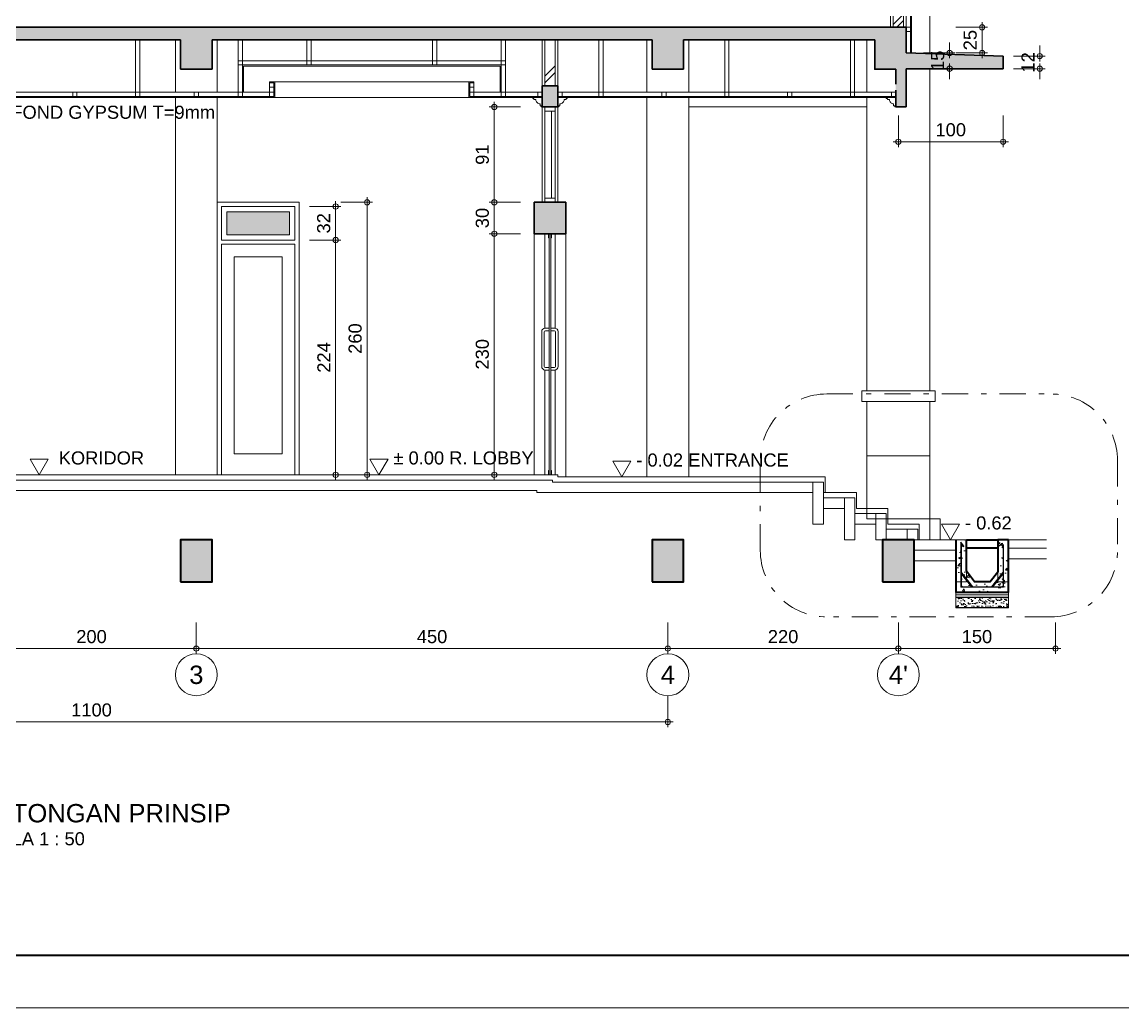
# Model space of a CAD drawing. Header units: millimetres. Extents: x -11 to 1625, y -267 to 180.
# Drawn here: x 1100.28 to 1121.3, y 63 to 81.81 of the extents above; entities that cross this region are included whole.
import ezdxf
from ezdxf.enums import TextEntityAlignment as Align

# ---------------------------------------------------------------- set-up
doc = ezdxf.new("R2010")
doc.units = ezdxf.units.MM
doc.linetypes.add('DASHDOT', pattern=[1, 0.5, -0.25, 0, -0.25])
for name, color, linetype, lineweight in [('ars', 11, 'Continuous', 5), ('ARS DIN', 31, 'Continuous', 5), ('ARSIR BETON', 47, 'Continuous', 5), ('ARSIR WARNA', 43, 'Continuous', 0), ('balok', 111, 'Continuous', 35), ('bata', 5, 'Continuous', 25), ('blk', 1, 'Continuous', 30), ('GRS KOP', 1, 'Continuous', 35), ('kol', 1, 'Continuous', 40), ('kop', 7, 'Continuous', 20), ('kus', 63, 'Continuous', 15), ('lan', 7, 'Continuous', 15), ('not', 7, 'Continuous', 20), ('PARTISI', 190, 'Continuous', 9), ('pla', 213, 'Continuous', 15), ('sol kaca', 9, 'Continuous', 0), ('sol kol', 8, 'Continuous', 0), ('tem', 5, 'Continuous', 20), ('u', 6, 'Continuous', 20)]:
    doc.layers.add(name, color=color, linetype=linetype, lineweight=lineweight)
doc.styles.add('BARU', font='complex.shx')
doc.styles.add('S', font='SIMPLEX', dxfattribs={"width": 1.1})
doc.styles.get("Standard").update_dxf_attribs({"font": 'ARIALUNI.TTF'})
doc.linetypes.add('BATTING', pattern='A,0.0001,-0.1,[134,ltypeshp.shx,S=0.1,R=0,X=-0.1,Y=0],-0.2,[134,ltypeshp.shx,S=0.1,R=180,X=0.1,Y=0],-0.1', length=0.4001)
doc.dimstyles.new('SK 50', dxfattribs={"dimtxt": 0.25, "dimasz": 0.1, "dimexe": 0, "dimexo": 0, "dimgap": 0.1, "dimtad": 1, "dimdec": 0, "dimlfac": 50, "dimzin": 12, "dimdsep": 46, "dimtxsty": 'Standard', "dimblk": 'BULAT', "dimcen": 0.1, "dimclrd": 256, "dimclre": 256, "dimclrt": 256, "dimadec": 0, "dimazin": 3, "dimtfac": 1, "dimtdec": 0, "dimtofl": 0, "dimtmove": 0, "dimatfit": 3, "dimldrblk": 'BULAT', "dimfxl": 0, "dimtolj": 1, "dimtzin": 0, "dimlwd": -1, "dimlwe": -1, "dimarcsym": 0})

# ---------------------------------------------------------------- blocks, each defined once
blk = doc.blocks.new('kop')
at = {"layer": 'GRS KOP'}
blk.add_lwpolyline([(1, 54), (83, 54), (83, 1), (1, 1)], close=True, dxfattribs=at)
at = {"layer": 'kop', "color": 7}
for p, q in [((84, 55), (0, 55)), ((0, 0), (84, 0))]:
    blk.add_line(p, q, dxfattribs=at)
at = {"layer": 'kop', "style": 'BARU', "flags": 4}
for p, height in [((73.8, 5.4), 0.35), ((80.303, 5.382), 0.25), ((73.8, 4.9), 0.35), ((80.303, 4.882), 0.25), ((73.8, 4.4), 0.35), ((80.303, 4.382), 0.25)]:
    blk.add_attdef('-', p, '', height=height, dxfattribs=at)
at = {"layer": 'kop', "flags": 4}
for tag, p in [('AR-00', (78.057, 2.648)), ('00', (81.238, 2.647))]:
    blk.add_attdef(tag, text='', height=0.35, dxfattribs=at).set_placement(p, align=Align.MIDDLE)
blk = doc.blocks.new('BULAT')
for p, q in [((-1, 0), (1, 0)), ((0, -1), (0, 1))]:
    blk.add_line(p, q)
blk.add_circle((0, 0), 0.5)
blk = doc.blocks.new('*D1588')
at = {"layer": 'Defpoints', "color": 0, "ltscale": 0.15}
for p in [(1099.609, 70.358), (1103.609, 70.358), (1103.609, 69.858)]:
    blk.add_point(p, dxfattribs=at)
at = {"layer": 'u', "ltscale": 0.15}
for p, q in [((1099.609, 70.358), (1099.609, 69.858)), ((1103.609, 70.358), (1103.609, 69.858)), ((1099.709, 69.858), (1103.509, 69.858))]:
    blk.add_line(p, q, dxfattribs=at)
at = {"layer": 'u', "ltscale": 0.15, "xscale": 0.1, "yscale": 0.1, "zscale": 0.1, "rotation": 180}
blk.add_blockref('BULAT', (1099.609, 69.858), dxfattribs=at)
at = {"layer": 'u', "ltscale": 0.15, "xscale": 0.1, "yscale": 0.1, "zscale": 0.1}
blk.add_blockref('BULAT', (1103.609, 69.858), dxfattribs=at)
at = {"layer": 'u', "ltscale": 0.15, "insert": (1101.609, 70.085), "char_height": 0.25, "attachment_point": 5}
blk.add_mtext('\\A1;200', dxfattribs=at)
blk = doc.blocks.new('*D1590')
at = {"layer": 'Defpoints', "color": 0, "ltscale": 0.15}
for p in [(1112.609, 70.358), (1117.009, 70.358), (1117.009, 69.858)]:
    blk.add_point(p, dxfattribs=at)
at = {"layer": 'u', "ltscale": 0.15}
for p, q in [((1112.609, 70.358), (1112.609, 69.858)), ((1117.009, 70.358), (1117.009, 69.858)), ((1112.709, 69.858), (1116.909, 69.858))]:
    blk.add_line(p, q, dxfattribs=at)
at = {"layer": 'u', "ltscale": 0.15, "xscale": 0.1, "yscale": 0.1, "zscale": 0.1, "rotation": 180}
blk.add_blockref('BULAT', (1112.609, 69.858), dxfattribs=at)
at = {"layer": 'u', "ltscale": 0.15, "xscale": 0.1, "yscale": 0.1, "zscale": 0.1}
blk.add_blockref('BULAT', (1117.009, 69.858), dxfattribs=at)
at = {"layer": 'u', "ltscale": 0.15, "insert": (1114.809, 70.085), "char_height": 0.25, "attachment_point": 5}
blk.add_mtext('\\A1;220', dxfattribs=at)
blk = doc.blocks.new('*D1591')
at = {"layer": 'Defpoints', "color": 0, "ltscale": 0.15}
for p in [(1103.609, 70.358), (1112.609, 70.358), (1112.609, 69.858)]:
    blk.add_point(p, dxfattribs=at)
at = {"layer": 'u', "ltscale": 0.15}
for p, q in [((1103.609, 70.358), (1103.609, 69.858)), ((1112.609, 70.358), (1112.609, 69.858)), ((1103.709, 69.858), (1112.509, 69.858))]:
    blk.add_line(p, q, dxfattribs=at)
at = {"layer": 'u', "ltscale": 0.15, "xscale": 0.1, "yscale": 0.1, "zscale": 0.1, "rotation": 180}
blk.add_blockref('BULAT', (1103.609, 69.858), dxfattribs=at)
at = {"layer": 'u', "ltscale": 0.15, "xscale": 0.1, "yscale": 0.1, "zscale": 0.1}
blk.add_blockref('BULAT', (1112.609, 69.858), dxfattribs=at)
at = {"layer": 'u', "ltscale": 0.15, "insert": (1108.109, 70.085), "char_height": 0.25, "attachment_point": 5}
blk.add_mtext('\\A1;450', dxfattribs=at)
blk = doc.blocks.new('*D1592')
at = {"layer": 'Defpoints', "color": 0, "ltscale": 0.15}
for p in [(1090.609, 68.958), (1112.609, 68.958), (1112.609, 68.458)]:
    blk.add_point(p, dxfattribs=at)
at = {"layer": 'u', "ltscale": 0.15}
for p, q in [((1090.609, 68.958), (1090.609, 68.458)), ((1112.609, 68.958), (1112.609, 68.458)), ((1090.709, 68.458), (1112.509, 68.458))]:
    blk.add_line(p, q, dxfattribs=at)
at = {"layer": 'u', "ltscale": 0.15, "xscale": 0.1, "yscale": 0.1, "zscale": 0.1, "rotation": 180}
blk.add_blockref('BULAT', (1090.609, 68.458), dxfattribs=at)
at = {"layer": 'u', "ltscale": 0.15, "xscale": 0.1, "yscale": 0.1, "zscale": 0.1}
blk.add_blockref('BULAT', (1112.609, 68.458), dxfattribs=at)
at = {"layer": 'u', "ltscale": 0.15, "insert": (1101.609, 68.685), "char_height": 0.25, "attachment_point": 5}
blk.add_mtext('\\A1;1100', dxfattribs=at)
blk = doc.blocks.new('PEIL')
blk.add_lwpolyline([(-0.188, 0.325), (0.188, 0.325), (0, 0)], close=True)
at = {"style": 'S', "width": 1.1, "flags": 4}
blk.add_attdef('CAT', (0.265, 0.036), '', height=0.2, dxfattribs=at)
blk = doc.blocks.new('PEILA')
blk.add_lwpolyline([(-0.188, -0.325), (0.188, -0.325), (0, 0)], close=True)
at = {"style": 'S', "width": 1.1, "flags": 4}
blk.add_attdef('CAT', (0.265, -0.289), '', height=0.2, dxfattribs=at)
blk = doc.blocks.new('Ndtpd')
blk.add_line((0.747, 0), (-0.747, 0))
blk.add_circle((0, 0), 0.747)
at = {"flags": 4}
for tag, height, p in [('NO', 0.5, (0, 0.148)), ('NOLBR', 0.3, (0, -0.398))]:
    blk.add_attdef(tag, text='', height=height, dxfattribs=at).set_placement(p, align=Align.CENTER)
for tag, p, height in [('NDTPD', (1.516, 0.148), 0.5), ('SKALA', (1.523, -0.398), 0.3)]:
    blk.add_attdef(tag, p, '', height=height, dxfattribs=at)
blk = doc.blocks.new('NAV')
blk.add_circle((0, -0.4), 0.4)
at = {"style": 'S', "width": 0.75, "flags": 4}
blk.add_attdef('AV', text='', height=0.3, dxfattribs=at).set_placement((0, -0.4), align=Align.MIDDLE)
blk = doc.blocks.new('*D1543')
at = {"layer": 'Defpoints', "color": 0, "ltscale": 0.15}
for p in [(1117.009, 70.358), (1120.009, 70.358), (1120.009, 69.858)]:
    blk.add_point(p, dxfattribs=at)
at = {"layer": 'u', "ltscale": 0.15}
for p, q in [((1117.009, 70.358), (1117.009, 69.858)), ((1120.009, 70.358), (1120.009, 69.858)), ((1117.109, 69.858), (1119.909, 69.858))]:
    blk.add_line(p, q, dxfattribs=at)
at = {"layer": 'u', "ltscale": 0.15, "xscale": 0.1, "yscale": 0.1, "zscale": 0.1, "rotation": 180}
blk.add_blockref('BULAT', (1117.009, 69.858), dxfattribs=at)
at = {"layer": 'u', "ltscale": 0.15, "xscale": 0.1, "yscale": 0.1, "zscale": 0.1}
blk.add_blockref('BULAT', (1120.009, 69.858), dxfattribs=at)
at = {"layer": 'u', "ltscale": 0.15, "insert": (1118.509, 70.085), "char_height": 0.25, "attachment_point": 5}
blk.add_mtext('\\A1;150', dxfattribs=at)
blk = doc.blocks.new('*D1552')
at = {"layer": 'Defpoints', "color": 0, "ltscale": 0.15}
for p in [(1117.009, 80.028), (1119.009, 80.028), (1117.009, 79.528)]:
    blk.add_point(p, dxfattribs=at)
at = {"layer": 'u', "ltscale": 0.15}
for p, q in [((1117.009, 80.028), (1117.009, 79.528)), ((1119.009, 80.028), (1119.009, 79.528)), ((1118.909, 79.528), (1117.109, 79.528))]:
    blk.add_line(p, q, dxfattribs=at)
at = {"layer": 'u', "ltscale": 0.15, "xscale": 0.1, "yscale": 0.1, "zscale": 0.1, "rotation": 180}
blk.add_blockref('BULAT', (1117.009, 79.528), dxfattribs=at)
at = {"layer": 'u', "ltscale": 0.15, "xscale": 0.1, "yscale": 0.1, "zscale": 0.1}
blk.add_blockref('BULAT', (1119.009, 79.528), dxfattribs=at)
at = {"layer": 'u', "ltscale": 0.15, "insert": (1118.009, 79.756), "char_height": 0.25, "attachment_point": 5}
blk.add_mtext('\\A1;100', dxfattribs=at)
blk = doc.blocks.new('*D1553')
at = {"layer": 'Defpoints', "color": 0, "ltscale": 0.15}
for p in [(1119.209, 81.163), (1119.209, 80.923), (1119.709, 80.923)]:
    blk.add_point(p, dxfattribs=at)
at = {"layer": 'u', "ltscale": 0.15}
for p, q in [((1119.709, 81.263), (1119.709, 81.363)), ((1119.209, 81.163), (1119.709, 81.163)), ((1119.209, 80.923), (1119.709, 80.923)), ((1119.709, 80.823), (1119.709, 80.723))]:
    blk.add_line(p, q, dxfattribs=at)
at = {"layer": 'u', "ltscale": 0.15, "xscale": 0.1, "yscale": 0.1, "zscale": 0.1}
for p, rotation in [((1119.709, 81.163), 270), ((1119.709, 80.923), 90)]:
    blk.add_blockref('BULAT', p, dxfattribs=dict(at, rotation=rotation))
at = {"layer": 'u', "ltscale": 0.15, "insert": (1119.484, 81.043), "char_height": 0.25, "attachment_point": 5, "rotation": 90}
blk.add_mtext('\\A1;12', dxfattribs=at)
blk = doc.blocks.new('*D1561')
at = {"layer": 'Defpoints', "color": 0, "ltscale": 0.15}
for p in [(1109.797, 77.773), (1109.297, 73.173), (1109.797, 73.173)]:
    blk.add_point(p, dxfattribs=at)
at = {"layer": 'u', "ltscale": 0.15}
for p, q in [((1109.797, 77.773), (1109.297, 77.773)), ((1109.297, 77.673), (1109.297, 73.273)), ((1109.797, 73.173), (1109.297, 73.173))]:
    blk.add_line(p, q, dxfattribs=at)
at = {"layer": 'u', "ltscale": 0.15, "xscale": 0.1, "yscale": 0.1, "zscale": 0.1}
for p, rotation in [((1109.297, 77.773), 90), ((1109.297, 73.173), 270)]:
    blk.add_blockref('BULAT', p, dxfattribs=dict(at, rotation=rotation))
at = {"layer": 'u', "ltscale": 0.15, "insert": (1109.069, 75.473), "char_height": 0.25, "attachment_point": 5, "rotation": 90}
blk.add_mtext('\\A1;230', dxfattribs=at)
blk = doc.blocks.new('*D1562')
at = {"layer": 'Defpoints', "color": 0, "ltscale": 0.15}
for p in [(1109.797, 78.373), (1109.297, 77.773), (1109.797, 77.773)]:
    blk.add_point(p, dxfattribs=at)
at = {"layer": 'u', "ltscale": 0.15}
for p, q in [((1109.797, 78.373), (1109.297, 78.373)), ((1109.297, 78.273), (1109.297, 77.873)), ((1109.797, 77.773), (1109.297, 77.773))]:
    blk.add_line(p, q, dxfattribs=at)
at = {"layer": 'u', "ltscale": 0.15, "xscale": 0.1, "yscale": 0.1, "zscale": 0.1}
for p, rotation in [((1109.297, 78.373), 90), ((1109.297, 77.773), 270)]:
    blk.add_blockref('BULAT', p, dxfattribs=dict(at, rotation=rotation))
at = {"layer": 'u', "ltscale": 0.15, "insert": (1109.069, 78.073), "char_height": 0.25, "attachment_point": 5, "rotation": 90}
blk.add_mtext('\\A1;30', dxfattribs=at)
blk = doc.blocks.new('*D1563')
at = {"layer": 'Defpoints', "color": 0, "ltscale": 0.15}
for p in [(1109.797, 80.193), (1109.297, 78.373), (1109.797, 78.373)]:
    blk.add_point(p, dxfattribs=at)
at = {"layer": 'u', "ltscale": 0.15}
for p, q in [((1109.797, 80.193), (1109.297, 80.193)), ((1109.297, 80.093), (1109.297, 78.473)), ((1109.797, 78.373), (1109.297, 78.373))]:
    blk.add_line(p, q, dxfattribs=at)
at = {"layer": 'u', "ltscale": 0.15, "xscale": 0.1, "yscale": 0.1, "zscale": 0.1}
for p, rotation in [((1109.297, 80.193), 90), ((1109.297, 78.373), 270)]:
    blk.add_blockref('BULAT', p, dxfattribs=dict(at, rotation=rotation))
at = {"layer": 'u', "ltscale": 0.15, "insert": (1109.069, 79.283), "char_height": 0.25, "attachment_point": 5, "rotation": 90}
blk.add_mtext('\\A1;91', dxfattribs=at)
blk = doc.blocks.new('*D1564')
at = {"layer": 'Defpoints', "color": 0, "ltscale": 0.15}
for p in [(1118.108, 81.713), (1118.108, 81.223), (1118.608, 81.223)]:
    blk.add_point(p, dxfattribs=at)
at = {"layer": 'u', "ltscale": 0.15}
for p, q in [((1118.108, 81.713), (1118.608, 81.713)), ((1118.608, 81.613), (1118.608, 81.323)), ((1118.108, 81.223), (1118.608, 81.223))]:
    blk.add_line(p, q, dxfattribs=at)
at = {"layer": 'u', "ltscale": 0.15, "xscale": 0.1, "yscale": 0.1, "zscale": 0.1}
for p, rotation in [((1118.608, 81.713), 90), ((1118.608, 81.223), 270)]:
    blk.add_blockref('BULAT', p, dxfattribs=dict(at, rotation=rotation))
at = {"layer": 'u', "ltscale": 0.15, "insert": (1118.381, 81.468), "char_height": 0.25, "attachment_point": 5, "rotation": 90}
blk.add_mtext('\\A1;25', dxfattribs=at)
blk = doc.blocks.new('*D1570')
at = {"layer": 'Defpoints', "color": 0, "ltscale": 0.15}
for p in [(1105.769, 77.653), (1105.769, 73.173), (1106.269, 73.173)]:
    blk.add_point(p, dxfattribs=at)
at = {"layer": 'u', "ltscale": 0.15}
for p, q in [((1105.769, 77.653), (1106.269, 77.653)), ((1106.269, 77.553), (1106.269, 73.273)), ((1105.769, 73.173), (1106.269, 73.173))]:
    blk.add_line(p, q, dxfattribs=at)
at = {"layer": 'u', "ltscale": 0.15, "xscale": 0.1, "yscale": 0.1, "zscale": 0.1}
for p, rotation in [((1106.269, 77.653), 90), ((1106.269, 73.173), 270)]:
    blk.add_blockref('BULAT', p, dxfattribs=dict(at, rotation=rotation))
at = {"layer": 'u', "ltscale": 0.15, "insert": (1106.044, 75.413), "char_height": 0.25, "attachment_point": 5, "rotation": 90}
blk.add_mtext('\\A1;224', dxfattribs=at)
blk = doc.blocks.new('*D1571')
at = {"layer": 'Defpoints', "color": 0, "ltscale": 0.15}
for p in [(1105.769, 78.293), (1105.769, 77.653), (1106.269, 77.653)]:
    blk.add_point(p, dxfattribs=at)
at = {"layer": 'u', "ltscale": 0.15}
for p, q in [((1105.769, 78.293), (1106.269, 78.293)), ((1106.269, 78.193), (1106.269, 77.753)), ((1105.769, 77.653), (1106.269, 77.653))]:
    blk.add_line(p, q, dxfattribs=at)
at = {"layer": 'u', "ltscale": 0.15, "xscale": 0.1, "yscale": 0.1, "zscale": 0.1}
for p, rotation in [((1106.269, 78.293), 90), ((1106.269, 77.653), 270)]:
    blk.add_blockref('BULAT', p, dxfattribs=dict(at, rotation=rotation))
at = {"layer": 'u', "ltscale": 0.15, "insert": (1106.042, 77.973), "char_height": 0.25, "attachment_point": 5, "rotation": 90}
blk.add_mtext('\\A1;32', dxfattribs=at)
blk = doc.blocks.new('*D1572')
at = {"layer": 'Defpoints', "color": 0, "ltscale": 0.15}
for p in [(1106.369, 78.373), (1106.369, 73.173), (1106.869, 73.173)]:
    blk.add_point(p, dxfattribs=at)
at = {"layer": 'u', "ltscale": 0.15}
for p, q in [((1106.369, 78.373), (1106.869, 78.373)), ((1106.869, 78.273), (1106.869, 73.273)), ((1106.369, 73.173), (1106.869, 73.173))]:
    blk.add_line(p, q, dxfattribs=at)
at = {"layer": 'u', "ltscale": 0.15, "xscale": 0.1, "yscale": 0.1, "zscale": 0.1}
for p, rotation in [((1106.869, 78.373), 90), ((1106.869, 73.173), 270)]:
    blk.add_blockref('BULAT', p, dxfattribs=dict(at, rotation=rotation))
at = {"layer": 'u', "ltscale": 0.15, "insert": (1106.642, 75.773), "char_height": 0.25, "attachment_point": 5, "rotation": 90}
blk.add_mtext('\\A1;260', dxfattribs=at)
blk = doc.blocks.new('*D1584')
at = {"layer": 'Defpoints', "color": 0, "ltscale": 0.15}
for p in [(1117.487, 81.223), (1117.487, 80.923), (1117.987, 80.923)]:
    blk.add_point(p, dxfattribs=at)
at = {"layer": 'u', "ltscale": 0.15}
for p, q in [((1117.987, 81.323), (1117.987, 81.423)), ((1117.487, 81.223), (1117.987, 81.223)), ((1117.487, 80.923), (1117.987, 80.923)), ((1117.987, 80.823), (1117.987, 80.723))]:
    blk.add_line(p, q, dxfattribs=at)
at = {"layer": 'u', "ltscale": 0.15, "xscale": 0.1, "yscale": 0.1, "zscale": 0.1}
for p, rotation in [((1117.987, 81.223), 270), ((1117.987, 80.923), 90)]:
    blk.add_blockref('BULAT', p, dxfattribs=dict(at, rotation=rotation))
at = {"layer": 'u', "ltscale": 0.15, "insert": (1117.76, 81.073), "char_height": 0.25, "attachment_point": 5, "rotation": 90}
blk.add_mtext('\\A1;15', dxfattribs=at)

msp = doc.modelspace()

# ---------------------------------------------------------------- hatches: boundary and pattern name
at = {"layer": 'ars'}
h = msp.add_hatch(dxfattribs=at)
h.set_pattern_fill('TEMBOK', color=256, scale=0.5)
h.set_pattern_definition([(45, (1089.01777, -17.5448), (-0.3535534, 0.3535534), []), (45, (1089.14277, -17.5448), (-0.3535534, 0.3535534), [])])
h.paths.add_polyline_path([(1116.9093291, 81.7132273), (1116.9093291, 88.1332273), (1117.1093291, 88.1332273), (1117.1093291, 81.7132273)])
h = msp.add_hatch(dxfattribs=at)
h.set_pattern_fill('TEMBOK', color=256, scale=0.5)
h.set_pattern_definition([(45, (1082.36777, -17.8248), (-0.3535534, 0.3535534), []), (45, (1082.49277, -17.8248), (-0.3535534, 0.3535534), [])])
h.paths.add_polyline_path([(1110.4593291, 81.3332273), (1110.2593291, 81.3332273), (1110.2593291, 80.5932273), (1110.4593291, 80.5932273)])
at = {"layer": 'ARS DIN'}
h = msp.add_hatch(dxfattribs=at)
h.set_pattern_fill('_USER', color=256, scale=1.2, style=0, double=1, pattern_type=0)
h.set_pattern_definition([(0, (1117.6093, 72.3332), (0, 1.2), []), (90, (1117.6093, 72.3332), (-1.2, 7e-17), [])])
h.paths.add_polyline_path([(1117.6093291, 74.5732273), (1116.4093291, 74.5732273), (1116.4093291, 72.3332273), (1117.6093291, 72.3332273)])
at = {"layer": 'ARSIR BETON'}
h = msp.add_hatch(dxfattribs=at)
h.set_pattern_fill('AR-CONC', color=256, scale=0.0025, style=0)
h.set_pattern_definition([(50, (867.22863, -1.53525), (0.4554469, -0.0398464), [0.04762345, -0.523858]), (355, (867.22863, -1.53525), (-0.0881042, 0.4776261), [0.0380988, -0.4190864]), (100.451, (867.2666, -1.53857), (0.3673443, 0.4377775), [0.0404737, -0.44521055]), (46.1842, (867.22863, -1.40826), (0.6776756, -0.1051024), [0.0714352, -0.785787]), (96.6356, (867.2851, -1.417), (0.5934913, 0.6185438), [0.0607105, -0.6678158]), (351.184, (867.2286, -1.40826), (0.5934922, 0.6185427), [0.0571481, -0.6286296]), (21, (867.29213, -1.44), (0.3790249, -0.2556555), [0.04762345, -0.523858]), (326, (867.29213, -1.44), (0.15450006, 0.460455), [0.0380988, -0.4190864]), (71.4514, (867.3237, -1.4613), (0.5335239, 0.2048005), [0.0404737, -0.44521055]), (37.5, (867.22863, -1.53525), (0.00772126, 0.21138073), [0, -0.41400656, 0, -0.4254362, 0, -0.42067384]), (7.5, (867.22863, -1.53525), (0.16704373, 0.2504433), [0, -0.24256213, 0, -0.40448187, 0, -0.1603323]), (327.5, (867.08703, -1.53525), (0.33896548, -0.0143214), [0, -0.15874485, 0, -0.49528392, 0, -0.65720366]), (317.5, (867.02353, -1.53525), (0.37031093, 0.06356416), [0, -0.2063683, 0, -0.32891932, 0, -0.46670985])])
h.paths.add_polyline_path([(1118.9093032, 71.6332305), (1119.1092967, 71.6332305), (1119.1092967, 70.9332532), (1118.1093291, 70.9332532), (1118.1093291, 71.9332208), (1118.3093226, 71.9332208), (1118.3093226, 71.3332402), (1118.4593178, 71.1332467), (1118.759308, 71.1332467), (1118.9072986, 71.3188703), (1118.907617, 71.416459), (1118.9093032, 71.4188671)])
h.paths.add_polyline_path([(1119.1092967, 71.7132944), (1118.9093032, 71.7132944), (1118.9093032, 71.9332208), (1119.0092999, 71.9332208), (1119.1092967, 71.9332208)])
h = msp.add_hatch(dxfattribs=at)
h.set_pattern_fill('AR-SAND', color=256, scale=0.002, style=0)
h.set_pattern_definition([(37.5, (1357.519224, 18.15007), (-0.003199959, 0.09787947), [0, -0.077213493, 0, -0.086357196, 0, -0.08254732]), (7.5, (1357.51922, 18.15007), (0.08990174, 0.143360366), [0, -0.041654648, 0, -0.06959374, 0, -0.026669134]), (327.5, (1357.45674, 18.15007), (0.158193338, 0.000287428), [0, -0.025399175, 0, -0.091437032, 0, -0.119376125]), (317.5, (1357.45674, 18.15007), (0.15270633, 0.04458442), [0, -0.012699588, 0, -0.059942054, 0, -0.068577774])])
h.paths.add_polyline_path([(1118.1093291, 70.633263), (1119.1092967, 70.633263), (1119.1092967, 70.8332565), (1118.1093291, 70.8332565)])
at = {"layer": 'sol kaca'}
h = msp.add_hatch(color=256, dxfattribs=at)
h.dxf.hatch_style = 1
h.paths.add_polyline_path([(1105.3893291, 78.1932273), (1104.1893291, 78.1932273), (1104.1893291, 77.7532273), (1105.3893291, 77.7532273)])
at = {"layer": 'sol kol'}
h = msp.add_hatch(color=256, dxfattribs=at)
h.dxf.hatch_style = 1
h.paths.add_polyline_path([(1103.3093291, 80.9132273), (1103.9093291, 80.9132273), (1103.9093291, 81.4732273), (1112.3093291, 81.4732273), (1112.3093291, 80.9132273), (1112.9093291, 80.9132273), (1112.9093291, 81.4732273), (1116.5593291, 81.4732273), (1116.5593291, 80.9132273), (1116.9593291, 80.9132273), (1116.9593291, 80.1932273), (1117.1593291, 80.1932273), (1117.1593291, 80.9232273), (1119.0093291, 80.9232273), (1119.0093291, 81.1632273), (1117.1593291, 81.2232273), (1117.1593291, 81.7132273), (1099.3093291, 81.7132273), (1099.3093291, 81.4732273), (1090.9093291, 81.4732273), (1090.9093291, 81.7132273), (1090.3093291, 81.7132273), (1090.3093291, 80.9132273), (1090.9093291, 80.9132273), (1090.9093291, 81.2332273), (1093.6593291, 81.2332273), (1093.6593291, 81.0732273), (1093.9593291, 81.0732273), (1093.9593291, 81.2332273), (1096.8693291, 81.2332273), (1096.8693291, 81.0732273), (1097.1693291, 81.0732273), (1097.1693291, 81.2332273), (1099.3093291, 81.2332273), (1099.3093291, 80.9132273), (1099.9093291, 80.9132273), (1099.9093291, 81.4732273), (1103.3093291, 81.4732273)])
h = msp.add_hatch(color=256, dxfattribs=at)
h.dxf.hatch_style = 1
h.paths.add_polyline_path([(1110.2093291, 80.5932273), (1110.2093291, 80.1932273), (1110.5093291, 80.1932273), (1110.5093291, 80.5932273)])
h = msp.add_hatch(color=256, dxfattribs=at)
h.dxf.hatch_style = 1
h.paths.add_polyline_path([(1110.6593291, 77.7732273), (1110.6593291, 78.3732273), (1110.0593291, 78.3732273), (1110.0593291, 77.7732273)])
h = msp.add_hatch(color=256, dxfattribs=at)
h.dxf.hatch_style = 1
h.paths.add_polyline_path([(1103.3093291, 71.1332273), (1103.9093291, 71.1332273), (1103.9093291, 71.9332273), (1103.3093291, 71.9332273)])
h = msp.add_hatch(color=256, dxfattribs=at)
h.dxf.hatch_style = 1
h.paths.add_polyline_path([(1112.3093291, 71.1332273), (1112.9093291, 71.1332273), (1112.9093291, 71.9332273), (1112.3093291, 71.9332273)])
h = msp.add_hatch(color=256, dxfattribs=at)
h.dxf.hatch_style = 1
h.paths.add_polyline_path([(1116.7093291, 71.1332273), (1117.3093291, 71.1332273), (1117.3093291, 71.9332273), (1116.7093291, 71.9332273)])

# ---------------------------------------------------------------- linework, layer by layer
for p, q in [((1119.1092967, 70.8332565), (1118.1093291, 70.8332565)), ((1119.1092967, 70.633263), (1118.1093291, 70.633263))]:
    msp.add_line(p, q)
at = {"layer": 'ars'}
for p, q in [((1117.2593291, 81.219984), (1117.2593291, 90.9657223)), ((1110.2593291, 81.4732273), (1110.2593291, 80.5932273)), ((1110.4593291, 81.4732273), (1110.4593291, 80.5932273)), ((1109.4093291, 80.9732273), (1104.5093291, 80.9732273)), ((1104.5093291, 80.4732273), (1104.5093291, 80.9732273)), ((1109.4093291, 80.4732273), (1109.4093291, 80.9732273)), ((1108.9093291, 80.6732273), (1105.0093291, 80.6732273)), ((1105.0093291, 80.6532273), (1105.0093291, 80.6732273)), ((1105.1093291, 80.6732273), (1105.1093291, 80.3732273)), ((1108.8093291, 80.3732273), (1108.8093291, 80.6732273)), ((1108.9093291, 80.6532273), (1108.9093291, 80.6732273)), ((1105.1093291, 80.3732273), (1097.1693291, 80.3732273)), ((1108.8093291, 80.3732273), (1105.1093291, 80.3732273)), ((1110.2093291, 80.3732273), (1108.8093291, 80.3732273)), ((1110.5093291, 80.3732273), (1116.9593291, 80.3732273))]:
    msp.add_line(p, q, dxfattribs=at)
for points in [[(1116.9093291, 81.7132273), (1116.9093291, 88.1332273), (1117.1093291, 88.1332273), (1117.1093291, 81.7132273)], [(1118.1093291, 70.9332532), (1119.1092967, 70.9332532), (1119.1092967, 70.8332565), (1118.1093291, 70.8332565)], [(1118.1093291, 70.633263), (1119.1092967, 70.633263), (1119.1092967, 70.8332565), (1118.1093291, 70.8332565)]]:
    msp.add_lwpolyline(points, close=True, dxfattribs=at)
at = {"layer": 'ARSIR WARNA', "linetype": 'BATTING', "ltscale": 0.12}
msp.add_lwpolyline([(1119.1092967, 70.8832548), (1118.1093291, 70.8832548)], dxfattribs=at)
at = {"layer": 'balok', "ltscale": 0.01}
for points in [[(1118.1093291, 71.9332273), (1118.1093291, 70.9332532), (1119.1092967, 70.9332532), (1119.1092967, 71.9332208)], [(1119.1092967, 71.9332208), (1118.9093032, 71.9332208), (1118.9093032, 71.3188703), (1118.759308, 71.1332467), (1118.4593178, 71.1332467), (1118.3093226, 71.3332402), (1118.3093291, 71.9332273)], [(1118.3093291, 71.9332273), (1118.9093032, 71.9332208), (1118.9093032, 71.7732208), (1118.3093274, 71.7732273), (1118.3093291, 71.9332273)], [(1119.1092967, 71.7132944), (1119.1092967, 71.833224)]]:
    msp.add_lwpolyline(points, dxfattribs=at)
at = {"layer": 'bata', "lineweight": 9}
for p, q in [((1118.204326, 71.8874454), (1118.204326, 71.0282501)), ((1118.2143257, 71.8557305), (1118.2143257, 71.0382498)), ((1119.0085854, 71.0382498), (1119.0085854, 71.8048471)), ((1119.0185851, 71.0282501), (1119.0185851, 71.8421664)), ((1118.204326, 71.0282501), (1119.0185851, 71.0282501)), ((1118.2143257, 71.0382498), (1119.0085854, 71.0382498))]:
    msp.add_line(p, q, dxfattribs=at)
at = {"layer": 'bata'}
for p, q in [((1118.2475926, 71.8082205), (1118.2557838, 71.8139561)), ((1118.2143257, 71.3047193), (1118.4275013, 71.0382498)), ((1118.2143257, 71.2791076), (1118.407012, 71.0382498)), ((1118.7911245, 71.0382498), (1119.0085854, 71.310076)), ((1118.8116138, 71.0382498), (1119.0085854, 71.2844643))]:
    msp.add_line(p, q, dxfattribs=at)
for points in [[(1118.2557838, 71.8139561), (1118.204326, 71.8874454)], [(1118.2557838, 71.8139561), (1118.2475926, 71.8082205), (1118.2143257, 71.8557305)]]:
    msp.add_lwpolyline(points, dxfattribs=at)
at = {"layer": 'bata', "lineweight": 9}
msp.add_lwpolyline([(1119.0085854, 71.8048471), (1118.9961663, 71.7833365), (1118.9875063, 71.7883364), (1119.0185851, 71.8421664)], dxfattribs=at)
at = {"layer": 'bata'}
for centre in [(1118.2196944, 71.83576), (1119.0032839, 71.7849086), (1118.2154091, 71.5832321), (1118.2154091, 71.5832321), (1118.2188563, 71.5832321), (1119.0032167, 71.5832321), (1119.0032167, 71.5832321), (1118.2168517, 71.1832451), (1118.2196944, 71.0436185), (1119.0012121, 71.1832451), (1119.0023786, 71.0436185)]:
    msp.add_circle(centre, 0.0053687, dxfattribs=at)
at = {"layer": 'blk'}
for p, q in [((1099.3093291, 81.7132273), (1117.1593291, 81.7132273)), ((1117.1593291, 81.7132273), (1117.1593291, 81.2232273)), ((1117.1593291, 81.7132273), (1117.1593291, 81.2232273)), ((1117.1593291, 81.7132273), (1117.1593291, 81.2232273)), ((1099.9093291, 81.4732273), (1103.3093291, 81.4732273)), ((1103.3093291, 81.4732273), (1103.3093291, 80.9132273)), ((1103.9093291, 81.4732273), (1112.3093291, 81.4732273)), ((1103.9093291, 81.4732273), (1103.9093291, 80.9132273)), ((1112.3093291, 81.4732273), (1112.3093291, 80.9132273)), ((1112.9093291, 81.4732273), (1116.5593291, 81.4732273)), ((1112.9093291, 81.4732273), (1112.9093291, 80.9132273)), ((1116.5593291, 81.4732273), (1116.5593291, 80.9132273)), ((1117.1593291, 81.2232273), (1119.0093291, 81.1632273)), ((1119.0093291, 81.1632273), (1119.0093291, 80.9232273)), ((1103.3093291, 80.9132273), (1103.9093291, 80.9132273)), ((1103.3093291, 80.9132273), (1103.9093291, 80.9132273)), ((1112.3093291, 80.9132273), (1112.9093291, 80.9132273)), ((1112.3093291, 80.9132273), (1112.9093291, 80.9132273)), ((1116.5593291, 80.9132273), (1116.9593291, 80.9132273)), ((1116.9593291, 80.9132273), (1116.9593291, 80.626473)), ((1117.1593291, 80.9232273), (1117.1593291, 80.1932273)), ((1117.1593291, 80.9232273), (1119.0093291, 80.9232273)), ((1117.1593291, 80.9232273), (1117.1593291, 80.1932273)), ((1116.9593291, 80.5132273), (1116.9593291, 80.1932273)), ((1116.9593291, 80.1932273), (1117.1593291, 80.1932273))]:
    msp.add_line(p, q, dxfattribs=at)
msp.add_lwpolyline([(1116.9593291, 80.9132273), (1116.5593291, 80.9132273), (1116.5593291, 81.4732273)], dxfattribs=at)
for points in [[(1110.2093291, 80.1932273), (1110.5093291, 80.1932273), (1110.5093291, 80.5932273), (1110.2093291, 80.5932273)], [(1110.0593291, 77.7732273), (1110.6593291, 77.7732273), (1110.6593291, 78.3732273), (1110.0593291, 78.3732273)]]:
    msp.add_lwpolyline(points, close=True, dxfattribs=at)
at = {"layer": 'kol'}
for points in [[(1103.3093291, 71.1332273), (1103.9093291, 71.1332273), (1103.9093291, 71.9332273), (1103.3093291, 71.9332273)], [(1112.3093291, 71.1332273), (1112.9093291, 71.1332273), (1112.9093291, 71.9332273), (1112.3093291, 71.9332273)], [(1116.7093291, 71.1332273), (1117.3093291, 71.1332273), (1117.3093291, 71.9332273), (1116.7093291, 71.9332273)]]:
    msp.add_lwpolyline(points, close=True, dxfattribs=at)
at = {"layer": 'kus'}
for p, q in [((1110.2593291, 80.1932273), (1110.2593291, 78.3732273)), ((1110.4593291, 80.1132273), (1110.2593291, 80.1132273)), ((1110.3893291, 80.1132273), (1110.3893291, 78.4532273)), ((1110.4593291, 80.1932273), (1110.4593291, 78.3732273)), ((1110.4593291, 78.4532273), (1110.2593291, 78.4532273)), ((1104.0093291, 78.3732273), (1105.5693291, 78.3732273)), ((1105.5693291, 73.1732273), (1105.5693291, 78.3732273)), ((1110.3313291, 77.7732273), (1110.3313291, 77.6932273)), ((1110.3413291, 77.7732273), (1110.3413291, 73.1732273)), ((1110.3773291, 77.7732273), (1110.3773291, 73.1732273)), ((1110.3873291, 77.7732273), (1110.3873291, 77.6932273)), ((1104.0893291, 77.5732273), (1105.4893291, 77.5732273)), ((1104.0893291, 73.1732273), (1104.0893291, 77.5732273)), ((1105.4893291, 73.1732273), (1105.4893291, 77.5732273)), ((1110.3413291, 77.6932273), (1110.3313291, 77.6932273)), ((1110.3873291, 77.6932273), (1110.3773291, 77.6932273)), ((1104.3293291, 77.3332273), (1105.2493291, 77.3332273)), ((1104.3293291, 73.5732273), (1104.3293291, 77.3332273)), ((1105.2493291, 73.5732273), (1105.2493291, 77.3332273)), ((1110.2013291, 75.9032273), (1110.2013291, 75.2432273)), ((1110.2513291, 75.9032273), (1110.2513291, 75.2432273)), ((1110.2713291, 75.9732273), (1110.3413291, 75.9732273)), ((1110.2713291, 75.9232273), (1110.3413291, 75.9232273)), ((1110.4473291, 75.9732273), (1110.3773291, 75.9732273)), ((1110.4473291, 75.9232273), (1110.3773291, 75.9232273)), ((1110.4673291, 75.9032273), (1110.4673291, 75.2432273)), ((1110.5173291, 75.9032273), (1110.5173291, 75.2432273)), ((1110.2713291, 75.2232273), (1110.3413291, 75.2232273)), ((1110.2713291, 75.1732273), (1110.3413291, 75.1732273)), ((1110.4473291, 75.2232273), (1110.3773291, 75.2232273)), ((1110.4473291, 75.1732273), (1110.3773291, 75.1732273)), ((1104.3293291, 73.5732273), (1105.2493291, 73.5732273)), ((1110.3413291, 73.2532273), (1110.3313291, 73.2532273)), ((1110.3313291, 73.1732273), (1110.3313291, 73.2532273)), ((1110.3873291, 73.2532273), (1110.3773291, 73.2532273)), ((1110.3873291, 73.1732273), (1110.3873291, 73.2532273))]:
    msp.add_line(p, q, dxfattribs=at)
for points in [[(1104.0893291, 78.2932273), (1104.0893291, 77.6532273), (1105.4893291, 77.6532273), (1105.4893291, 78.2932273)], [(1104.1893291, 78.1932273), (1104.1893291, 77.7532273), (1105.3893291, 77.7532273), (1105.3893291, 78.1932273)]]:
    msp.add_lwpolyline(points, close=True, dxfattribs=at)
for centre, radius, start, end in [((1110.2713291, 75.9032273), 0.07, 90, 180), ((1110.2713291, 75.9032273), 0.02, 90, 180), ((1110.4473291, 75.9032273), 0.07, 0, 90), ((1110.4473291, 75.9032273), 0.02, 0, 90), ((1110.2713291, 75.2432273), 0.07, 180, 270), ((1110.2713291, 75.2432273), 0.02, 180, 270), ((1110.4473291, 75.2432273), 0.02, 270, 0), ((1110.4473291, 75.2432273), 0.07, 270, 0)]:
    msp.add_arc(centre, radius, start, end, dxfattribs=at)
at = {"layer": 'lan'}
for p, q in [((1117.1593291, 81.7132273), (1117.2393291, 81.7132273)), ((1117.1593291, 81.6332273), (1117.2393291, 81.6332273)), ((1110.2093291, 80.1932273), (1110.2093291, 78.3732273)), ((1110.5093291, 80.1932273), (1110.5093291, 78.3732273)), ((1116.4093291, 80.1932273), (1113.0093291, 80.1932273)), ((1110.0593291, 73.1732273), (1110.0593291, 77.7732273)), ((1110.6593291, 73.1332273), (1110.6593291, 77.7732273)), ((1097.1193291, 73.1732273), (1110.5093291, 73.1732273)), ((1110.5093291, 73.1732273), (1110.5093291, 73.1332273)), ((1110.5093291, 73.1332273), (1115.6093291, 73.1332273)), ((1115.6093291, 73.1332273), (1115.6093291, 72.8332273)), ((1097.1193291, 73.0732273), (1110.4093291, 73.0732273)), ((1110.4093291, 73.0732273), (1110.4093291, 73.0332273)), ((1110.4093291, 73.0332273), (1115.3793291, 73.0332273)), ((1097.1193291, 72.8732273), (1110.1093291, 72.8732273)), ((1110.1093291, 72.8732273), (1110.1093291, 72.8332273)), ((1110.1093291, 72.8332273), (1115.3793291, 72.8332273)), ((1115.5793291, 72.8332273), (1115.6093291, 72.8332273)), ((1115.5793291, 72.7332273), (1115.9793291, 72.7332273)), ((1115.6093291, 72.8332273), (1116.2093291, 72.8332273)), ((1116.2093291, 72.8332273), (1116.2093291, 72.5332273)), ((1115.5793291, 72.5332273), (1115.9793291, 72.5332273)), ((1116.2093291, 72.5332273), (1116.8093291, 72.5332273)), ((1116.8093291, 72.5332273), (1116.8093291, 72.2332273)), ((1116.1793291, 72.4332273), (1116.5793291, 72.4332273)), ((1116.1793291, 72.2332273), (1116.5793291, 72.2332273)), ((1116.7793291, 72.1332273), (1117.1793291, 72.1332273)), ((1116.8093291, 72.2332273), (1117.4093291, 72.2332273)), ((1117.4093291, 72.2332273), (1117.4093291, 71.9332273)), ((1116.7793291, 71.9332273), (1117.1793291, 71.9332273)), ((1118.3093291, 71.9332273), (1117.3093291, 71.9332273)), ((1118.3093291, 71.9332273), (1118.3093291, 71.7332273)), ((1118.3093291, 71.9332273), (1118.3093291, 71.7332273)), ((1118.9093291, 71.9332273), (1119.8389906, 71.9332273)), ((1119.1092967, 71.9332208), (1119.1092967, 71.8052249)), ((1119.1092967, 71.9332208), (1119.1092967, 71.8052249)), ((1118.1093291, 71.7332273), (1117.3093291, 71.7332273)), ((1119.1093291, 71.7732273), (1119.8389906, 71.7732273)), ((1118.1093291, 71.5332273), (1117.3093291, 71.5332273)), ((1119.1093291, 71.5732273), (1119.8389906, 71.5732273))]:
    msp.add_line(p, q, dxfattribs=at)
for points in [[(1110.0493291, 80.3332273), (1110.0493291, 80.3532273), (1110.0293291, 80.3532273), (1110.0293291, 80.3732273), (1110.2093291, 80.3732273), (1110.2093291, 80.1932273), (1110.1893291, 80.1932273), (1110.1893291, 80.2132273), (1110.1693291, 80.2132273), (1110.1693291, 80.2532273, -0.4142135624), (1110.0893291, 80.3332273)], [(1110.6693291, 80.3332273), (1110.6693291, 80.3532273), (1110.6893291, 80.3532273), (1110.6893291, 80.3732273), (1110.5093291, 80.3732273), (1110.5093291, 80.1932273), (1110.5293291, 80.1932273), (1110.5293291, 80.2132273), (1110.5493291, 80.2132273), (1110.5493291, 80.2532273, 0.4142135624), (1110.6293291, 80.3332273)], [(1116.7993291, 80.3332273), (1116.7993291, 80.3532273), (1116.7793291, 80.3532273), (1116.7793291, 80.3732273), (1116.9593291, 80.3732273), (1116.9593291, 80.1932273), (1116.9393291, 80.1932273), (1116.9393291, 80.2132273), (1116.9193291, 80.2132273), (1116.9193291, 80.2532273, -0.4142135624), (1116.8393291, 80.3332273)]]:
    msp.add_lwpolyline(points, format="xyb", close=True, dxfattribs=at)
at = {"layer": 'not', "linetype": 'DASHDOT'}
msp.add_lwpolyline([(1115.641896, 74.7163848), (1119.9237614, 74.7163848, -0.4142135624), (1121.191955, 73.4481912), (1121.191955, 71.7313903, -0.4142135624), (1119.9237614, 70.4631968), (1115.641896, 70.4631968, -0.4142135624), (1114.3737024, 71.7313903), (1114.3737024, 73.4481912, -0.4142135624)], format="xyb", close=True, dxfattribs=at)
at = {"layer": 'PARTISI'}
for p, q in [((1110.2593291, 77.7732273), (1110.2593291, 75.972191)), ((1110.4593291, 77.7732273), (1110.4593291, 75.972191)), ((1110.2593291, 75.1742635), (1110.2593291, 73.1732273)), ((1110.4593291, 75.1742635), (1110.4593291, 73.1732273))]:
    msp.add_line(p, q, dxfattribs=at)
at = {"layer": 'pla'}
for p, q in [((1117.2393291, 81.2206327), (1117.2393291, 90.9457223)), ((1102.4493291, 81.4732273), (1102.4493291, 80.3932273)), ((1102.5293291, 81.4732273), (1102.5293291, 80.3932273)), ((1104.4093291, 81.4732273), (1104.4093291, 80.3932273)), ((1104.4893291, 81.4732273), (1104.4893291, 80.3932273)), ((1105.7193291, 81.4732273), (1105.7193291, 80.9932273)), ((1105.7993291, 81.4732273), (1105.7993291, 80.9932273)), ((1108.1193291, 81.4732273), (1108.1193291, 80.9932273)), ((1108.1993291, 81.4732273), (1108.1993291, 80.9932273)), ((1109.4293291, 81.4732273), (1109.4293291, 80.3932273)), ((1109.5093291, 81.4732273), (1109.5093291, 80.3932273)), ((1111.2943291, 81.4732273), (1111.2943291, 80.3932273)), ((1111.3743291, 81.4732273), (1111.3743291, 80.3932273)), ((1113.6943291, 81.4732273), (1113.6943291, 80.3932273)), ((1113.7743291, 81.4732273), (1113.7743291, 80.3932273)), ((1116.0943291, 81.4732273), (1116.0943291, 80.3932273)), ((1116.1743291, 81.4732273), (1116.1743291, 80.3932273)), ((1109.5093291, 81.0732273), (1104.4093291, 81.0732273)), ((1109.5093291, 80.9932273), (1104.4093291, 80.9932273)), ((1105.0093291, 80.6532273), (1105.0093291, 80.3932273)), ((1105.0893291, 80.6532273), (1105.0093291, 80.6532273)), ((1105.0893291, 80.5732273), (1105.0093291, 80.5732273)), ((1105.0893291, 80.6532273), (1105.0893291, 80.3932273)), ((1108.9093291, 80.6532273), (1108.8293291, 80.6532273)), ((1108.8293291, 80.6532273), (1108.8293291, 80.3932273)), ((1108.9093291, 80.5732273), (1108.8293291, 80.5732273)), ((1108.9093291, 80.6532273), (1108.9093291, 80.3932273)), ((1105.0893291, 80.4732273), (1097.1693291, 80.4732273)), ((1105.0893291, 80.3932273), (1097.1693291, 80.3932273)), ((1101.2493291, 80.4732273), (1101.2493291, 80.3932273)), ((1101.3293291, 80.4732273), (1101.3293291, 80.3932273)), ((1103.5693291, 80.4732273), (1103.5693291, 80.3932273)), ((1103.6493291, 80.4732273), (1103.6493291, 80.3932273)), ((1110.2093291, 80.4732273), (1108.8293291, 80.4732273)), ((1110.2093291, 80.3932273), (1108.8293291, 80.3932273)), ((1110.1293291, 80.4732273), (1110.1293291, 80.3932273)), ((1110.5093291, 80.4732273), (1116.9593291, 80.4732273)), ((1110.5093291, 80.3932273), (1116.9593291, 80.3932273)), ((1110.5893291, 80.4732273), (1110.5893291, 80.3932273)), ((1112.4943291, 80.4732273), (1112.4943291, 80.3932273)), ((1112.5743291, 80.4732273), (1112.5743291, 80.3932273)), ((1114.8943291, 80.4732273), (1114.8943291, 80.3932273)), ((1114.9743291, 80.4732273), (1114.9743291, 80.3932273)), ((1116.8793291, 80.4732273), (1116.8793291, 80.3932273))]:
    msp.add_line(p, q, dxfattribs=at)
at = {"layer": 'tem'}
for p, q in [((1116.8593291, 88.1332273), (1116.8593291, 81.7132273)), ((1117.1593291, 81.7132273), (1117.1593291, 88.1332273)), ((1117.6093291, 87.0932273), (1117.6093291, 81.2086327)), ((1103.2093291, 81.4732273), (1103.2093291, 80.4732273)), ((1104.0093291, 81.4732273), (1104.0093291, 80.4732273)), ((1110.2093291, 81.4732273), (1110.2093291, 80.5932273)), ((1110.5093291, 81.4732273), (1110.5093291, 80.5932273)), ((1112.2093291, 81.4732273), (1112.2093291, 80.4732273)), ((1113.0093291, 81.4732273), (1113.0093291, 80.4732273)), ((1116.4093291, 81.4732273), (1116.4093291, 80.4732273)), ((1117.6093291, 80.9232273), (1117.6093291, 74.7732273)), ((1103.2093291, 80.3732273), (1103.2093291, 73.1732273)), ((1104.0093291, 80.3732273), (1104.0093291, 73.1732273)), ((1112.2093291, 80.3732273), (1112.2093291, 73.1332273)), ((1113.0093291, 80.3732273), (1113.0093291, 73.1332273)), ((1116.4093291, 80.3732273), (1116.4093291, 74.7732273)), ((1116.3093291, 74.7732273), (1117.7093291, 74.7732273)), ((1116.3093291, 74.7732273), (1116.3093291, 74.5732273)), ((1117.7093291, 74.7732273), (1117.7093291, 74.5732273)), ((1116.3093291, 74.5732273), (1117.7093291, 74.5732273)), ((1116.4093291, 74.5732273), (1116.4093291, 72.5332273)), ((1117.6093291, 74.5732273), (1117.6093291, 71.9332273)), ((1116.7793291, 72.4332273), (1116.5793291, 72.4332273)), ((1116.5793291, 72.4332273), (1116.5793291, 71.9332273)), ((1116.7793291, 71.9332273), (1116.7793291, 72.4332273)), ((1117.8093291, 72.3332273), (1116.8093291, 72.3332273)), ((1117.8093291, 72.3332273), (1117.8093291, 71.9332273)), ((1117.3793291, 72.1332273), (1117.1793291, 72.1332273)), ((1117.1793291, 72.1332273), (1117.1793291, 71.9332273)), ((1117.3793291, 71.9332273), (1117.3793291, 72.1332273)), ((1116.7093291, 71.9332273), (1116.5793291, 71.9332273)), ((1117.3093291, 71.9332273), (1117.3793291, 71.9332273)), ((1118.3093291, 71.9332273), (1118.3093291, 71.1332273)), ((1118.9093291, 71.9332273), (1118.9093291, 71.1332273)), ((1118.9093291, 71.9332273), (1118.9093291, 71.1332273)), ((1119.1092967, 71.9332208), (1119.1092967, 71.1332467)), ((1119.1093291, 71.9332273), (1119.1093291, 71.1332273)), ((1119.1093291, 71.9332273), (1119.1093291, 71.1332273)), ((1119.1093291, 71.9332273), (1119.1093291, 71.1332273)), ((1118.1093291, 71.7332273), (1118.1093291, 71.1332273)), ((1118.1093291, 71.7332273), (1118.1093291, 71.1332273)), ((1118.1093291, 71.7332273), (1118.1093291, 71.1332273)), ((1118.3093291, 71.7332273), (1118.3093291, 71.1332273)), ((1118.3093291, 71.1332273), (1118.1093291, 71.1332273)), ((1118.3093291, 71.1332273), (1118.1093291, 71.1332273)), ((1119.1093291, 71.1332273), (1118.9093291, 71.1332273)), ((1119.1093291, 71.1332273), (1118.9093291, 71.1332273))]:
    msp.add_line(p, q, dxfattribs=at)
for points in [[(1115.3793291, 72.2332273), (1115.5793291, 72.2332273), (1115.5793291, 73.0332273), (1115.3793291, 73.0332273)], [(1115.9793291, 71.9332273), (1116.1793291, 71.9332273), (1116.1793291, 72.7332273), (1115.9793291, 72.7332273)]]:
    msp.add_lwpolyline(points, close=True, dxfattribs=at)

# ---------------------------------------------------------------- block references
at = {"layer": 'kop'}
for p in [(1079.214162, 62.9999999), (1079.214162, 7.9999999)]:
    msp.add_blockref('kop', p, dxfattribs=at)
at = {"layer": 'not'}
ref = msp.add_blockref('PEILA', (1098.0975038, 80.3732273), dxfattribs=dict(at, xscale=0.9237604307034012, yscale=0.9237604307034012, zscale=0.9237604307034012))
ref.add_attrib('CAT', '+ 3.60 PLAFOND GYPSUM T=9mm', (1098.3408492, 79.9666754), dxfattribs={"layer": '0', "height": 0.25, "flags": 4})
ref = msp.add_blockref('PEIL', (1100.608851, 73.1732273), dxfattribs=dict(at, xscale=0.9237604307034012, yscale=0.9237604307034012, zscale=0.9237604307034012))
ref.add_attrib('CAT', ' KORIDOR', (1100.8855246, 73.3705331), dxfattribs={"layer": '0', "height": 0.25, "flags": 4})
ref = msp.add_blockref('PEIL', (1107.0948885, 73.1732273), dxfattribs=dict(at, xscale=0.9237604307034012, yscale=0.9237604307034012, zscale=0.9237604307034012))
ref.add_attrib('CAT', '%%P 0.00 R. LOBBY', (1107.3715621, 73.3705331), dxfattribs={"layer": '0', "height": 0.25, "flags": 4})
ref = msp.add_blockref('PEIL', (1111.7303885, 73.1332273), dxfattribs=dict(at, xscale=0.9237604307034012, yscale=0.9237604307034012, zscale=0.9237604307034012))
ref.add_attrib('CAT', '- 0.02 ENTRANCE', (1112.007062, 73.3305331), dxfattribs={"layer": '0', "height": 0.25, "flags": 4})
ref = msp.add_blockref('PEIL', (1118.003913, 71.9332273), dxfattribs=dict(at, xscale=0.9237604307034012, yscale=0.9237604307034012, zscale=0.9237604307034012))
ref.add_attrib('CAT', '- 0.62', (1118.2805866, 72.1305331), dxfattribs={"layer": '0', "height": 0.25, "flags": 4})
ref = msp.add_blockref('NAV', (1103.6093291, 69.7576503), dxfattribs=at)
ref.add_attrib('AV', '3', dxfattribs={"layer": '0', "height": 0.35, "flags": 4}).set_placement((1103.6093291, 69.3576503), align=Align.MIDDLE)
ref = msp.add_blockref('NAV', (1112.6093291, 69.7576503), dxfattribs=at)
ref.add_attrib('AV', '4', dxfattribs={"layer": '0', "height": 0.35, "flags": 4}).set_placement((1112.6093291, 69.3576503), align=Align.MIDDLE)
ref = msp.add_blockref('NAV', (1117.0093291, 69.7576503), dxfattribs=at)
ref.add_attrib('AV', "4'", dxfattribs={"layer": '0', "height": 0.35, "flags": 4}).set_placement((1117.0093291, 69.3576503), align=Align.MIDDLE)
ref = msp.add_blockref('Ndtpd', (1098.1620171, 66.4232699), dxfattribs=dict(at, xscale=0.803212851405533, yscale=0.803212851405533, zscale=0.803212851405533))
ref.add_attrib('NO', '1', dxfattribs={"layer": '0', "height": 0.35, "flags": 4}).set_placement((1098.1616899, 66.5417957), align=Align.CENTER)
ref.add_attrib('NDTPD', 'POTONGAN PRINSIP', (1099.3797017, 66.5417957), dxfattribs={"layer": '0', "height": 0.35, "flags": 4})
ref.add_attrib('NOLBR', 'A5-02', dxfattribs={"layer": '0', "height": 0.2, "flags": 4}).set_placement((1098.1616899, 66.1033), align=Align.CENTER)
ref.add_attrib('SKALA', 'SKALA 1 : 50', (1099.3855018, 66.1033), dxfattribs={"layer": '0', "height": 0.25, "flags": 4})

# ---------------------------------------------------------------- dimensions: what is measured, and where the dimension line sits
at = {"layer": 'u', "ltscale": 0.15}
for base, p1, p2, picture, middle in [((1118.6083005022, 81.2232272523), (1118.1083005022, 81.7132272523), (1118.1083005022, 81.2232272523), '*D1564', (1118.6083005022, 81.4682272523)), ((1117.9873235, 80.9232273), (1117.4873235, 81.2232273), (1117.4873235, 80.9232273), '*D1584', (1117.9873235, 81.0732273)), ((1119.7093291, 80.9232273), (1119.2093291, 81.1632273), (1119.2093291, 80.9232273), '*D1553', (1119.7093291, 81.0432273)), ((1109.296933, 78.3732273), (1109.796933, 80.1932273), (1109.796933, 78.3732273), '*D1563', (1109.296933, 79.2832273)), ((1106.2693291, 77.6532273), (1105.7693291, 78.2932273), (1105.7693291, 77.6532273), '*D1571', (1106.2693291, 77.9732273)), ((1106.8693291, 73.1732273), (1106.3693291, 78.3732273), (1106.3693291, 73.1732273), '*D1572', (1106.8693291, 75.7732273)), ((1109.296933, 77.7732273), (1109.796933, 78.3732273), (1109.796933, 77.7732273), '*D1562', (1109.296933, 78.0732273)), ((1106.2693291, 73.1732273), (1105.7693291, 77.6532273), (1105.7693291, 73.1732273), '*D1570', (1106.2693291, 75.4132273)), ((1109.296933, 73.1732273), (1109.796933, 77.7732273), (1109.796933, 73.1732273), '*D1561', (1109.296933, 75.4732273))]:
    dim = msp.add_linear_dim(base=base, p1=p1, p2=p2, angle=270, dimstyle='SK 50', dxfattribs=at)
    dim.commit()
    dim.dimension.update_dxf_attribs({"geometry": picture, "text_midpoint": middle, "dimtype": 160})
dim = msp.add_linear_dim(base=(1117.0093291, 79.5278407), p1=(1119.0093291, 80.0278407), p2=(1117.0093291, 80.0278407), angle=180, dimstyle='SK 50', override={"dimdec": 1}, dxfattribs=at)
dim.commit()
dim.dimension.update_dxf_attribs({"geometry": '*D1552', "text_midpoint": (1118.0093291, 79.5278407), "dimtype": 160})
for base, p1, p2, picture, middle in [((1103.6093291, 69.8576503), (1099.6093291, 70.3576503), (1103.6093291, 70.3576503), '*D1588', (1101.6093291, 69.8576503)), ((1112.6093291, 69.8576503), (1103.6093291, 70.3576503), (1112.6093291, 70.3576503), '*D1591', (1108.1093291, 69.8576503)), ((1117.0093291, 69.8576503), (1112.6093291, 70.3576503), (1117.0093291, 70.3576503), '*D1590', (1114.8093291, 69.8576503)), ((1120.0093291, 69.8576503), (1117.0093291, 70.3576503), (1120.0093291, 70.3576503), '*D1543', (1118.5093291, 69.8576503)), ((1112.6093291, 68.4576503), (1090.6093291, 68.9576503), (1112.6093291, 68.9576503), '*D1592', (1101.6093291, 68.4576503))]:
    dim = msp.add_linear_dim(base=base, p1=p1, p2=p2, dimstyle='SK 50', dxfattribs=at)
    dim.commit()
    dim.dimension.update_dxf_attribs({"geometry": picture, "text_midpoint": middle, "dimtype": 160})

doc.saveas('drawing.dxf')
